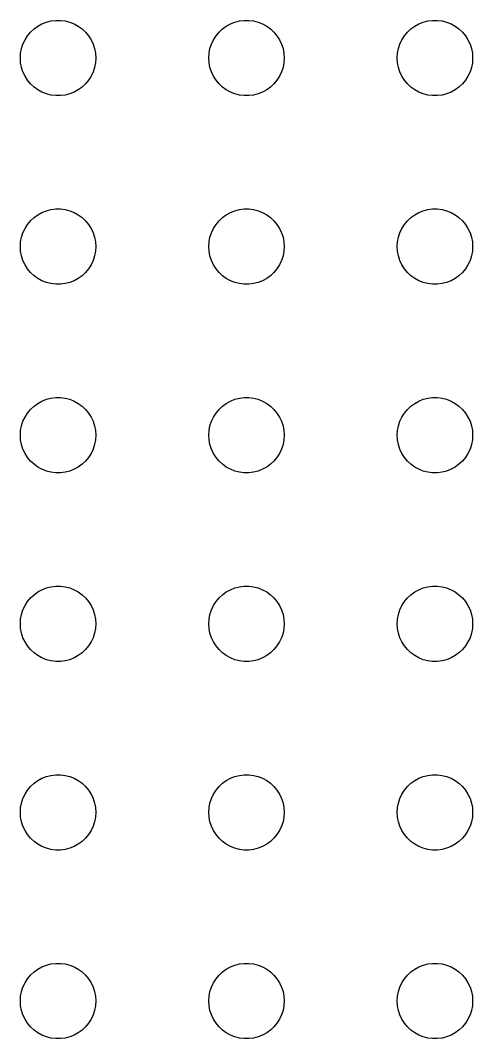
# Model space of a CAD drawing. Header units: metres. Extents: x -86 to 86, y -86 to 86.
# Drawn here: x -46.5 to -28.5, y -1.5 to 39 of the extents above; entities that cross this region are included whole.
import ezdxf

# ---------------------------------------------------------------- set-up
doc = ezdxf.new("R2010")
doc.units = ezdxf.units.M

msp = doc.modelspace()

# ---------------------------------------------------------------- linework, layer by layer
for p, q in [((-45.6387, 38.8572), (-45.4635, 38.9266)), ((-45.4635, 38.9266), (-45.2811, 38.9734)), ((-45.2811, 38.9734), (-45.0942, 38.997)), ((-45.0942, 38.997), (-44.9058, 38.997)), ((-44.9058, 38.997), (-44.7189, 38.9734)), ((-44.7189, 38.9734), (-44.5365, 38.9266)), ((-44.5365, 38.9266), (-44.3613, 38.8572)), ((-38.1387, 38.8572), (-37.9635, 38.9266)), ((-37.9635, 38.9266), (-37.7811, 38.9734)), ((-37.7811, 38.9734), (-37.5942, 38.997)), ((-37.5942, 38.997), (-37.4058, 38.997)), ((-37.4058, 38.997), (-37.2189, 38.9734)), ((-37.2189, 38.9734), (-37.0365, 38.9266)), ((-37.0365, 38.9266), (-36.8613, 38.8572)), ((-30.6387, 38.8572), (-30.4635, 38.9266)), ((-30.4635, 38.9266), (-30.2811, 38.9734)), ((-30.2811, 38.9734), (-30.0942, 38.997)), ((-30.0942, 38.997), (-29.9058, 38.997)), ((-29.9058, 38.997), (-29.7189, 38.9734)), ((-29.7189, 38.9734), (-29.5365, 38.9266)), ((-29.5365, 38.9266), (-29.3613, 38.8572)), ((-46.2135, 38.3817), (-46.0934, 38.5268)), ((-46.0934, 38.5268), (-45.9561, 38.6558)), ((-45.9561, 38.6558), (-45.8037, 38.7665)), ((-45.8037, 38.7665), (-45.6387, 38.8572)), ((-44.3613, 38.8572), (-44.1963, 38.7665)), ((-44.1963, 38.7665), (-44.0439, 38.6558)), ((-44.0439, 38.6558), (-43.9065, 38.5268)), ((-43.9065, 38.5268), (-43.7865, 38.3817)), ((-38.7135, 38.3817), (-38.5934, 38.5268)), ((-38.5934, 38.5268), (-38.4561, 38.6558)), ((-38.4561, 38.6558), (-38.3037, 38.7665)), ((-38.3037, 38.7665), (-38.1387, 38.8572)), ((-36.8613, 38.8572), (-36.6963, 38.7665)), ((-36.6963, 38.7665), (-36.5439, 38.6558)), ((-36.5439, 38.6558), (-36.4065, 38.5268)), ((-36.4065, 38.5268), (-36.2865, 38.3817)), ((-31.2135, 38.3817), (-31.0934, 38.5268)), ((-31.0934, 38.5268), (-30.9561, 38.6558)), ((-30.9561, 38.6558), (-30.8037, 38.7665)), ((-30.8037, 38.7665), (-30.6387, 38.8572)), ((-29.3613, 38.8572), (-29.1963, 38.7665)), ((-29.1963, 38.7665), (-29.0439, 38.6558)), ((-29.0439, 38.6558), (-28.9065, 38.5268)), ((-28.9065, 38.5268), (-28.7865, 38.3817)), ((-46.3947, 38.0522), (-46.3145, 38.2226)), ((-46.3145, 38.2226), (-46.2135, 38.3817)), ((-43.7865, 38.3817), (-43.6855, 38.2226)), ((-43.6855, 38.2226), (-43.6053, 38.0522)), ((-38.8947, 38.0522), (-38.8145, 38.2226)), ((-38.8145, 38.2226), (-38.7135, 38.3817)), ((-36.2865, 38.3817), (-36.1855, 38.2226)), ((-36.1855, 38.2226), (-36.1053, 38.0522)), ((-31.3947, 38.0522), (-31.3145, 38.2226)), ((-31.3145, 38.2226), (-31.2135, 38.3817)), ((-28.7865, 38.3817), (-28.6855, 38.2226)), ((-28.6855, 38.2226), (-28.6053, 38.0522)), ((-46.5, 37.5), (-46.4882, 37.688)), ((-46.4882, 37.688), (-46.4529, 37.873)), ((-46.4529, 37.873), (-46.3947, 38.0522)), ((-43.6053, 38.0522), (-43.5471, 37.873)), ((-43.5471, 37.873), (-43.5118, 37.688)), ((-43.5118, 37.688), (-43.5, 37.5)), ((-39, 37.5), (-38.9882, 37.688)), ((-38.9882, 37.688), (-38.9529, 37.873)), ((-38.9529, 37.873), (-38.8947, 38.0522)), ((-36.1053, 38.0522), (-36.0471, 37.873)), ((-36.0471, 37.873), (-36.0118, 37.688)), ((-36.0118, 37.688), (-36, 37.5)), ((-31.5, 37.5), (-31.4882, 37.688)), ((-31.4882, 37.688), (-31.4529, 37.873)), ((-31.4529, 37.873), (-31.3947, 38.0522)), ((-28.6053, 38.0522), (-28.5471, 37.873)), ((-28.5471, 37.873), (-28.5118, 37.688)), ((-28.5118, 37.688), (-28.5, 37.5)), ((-46.4882, 37.312), (-46.5, 37.5)), ((-46.4529, 37.127), (-46.4882, 37.312)), ((-43.5118, 37.312), (-43.5471, 37.127)), ((-43.5, 37.5), (-43.5118, 37.312)), ((-38.9882, 37.312), (-39, 37.5)), ((-38.9529, 37.127), (-38.9882, 37.312)), ((-36.0118, 37.312), (-36.0471, 37.127)), ((-36, 37.5), (-36.0118, 37.312)), ((-31.4882, 37.312), (-31.5, 37.5)), ((-31.4529, 37.127), (-31.4882, 37.312)), ((-28.5118, 37.312), (-28.5471, 37.127)), ((-28.5, 37.5), (-28.5118, 37.312)), ((-46.3947, 36.9478), (-46.4529, 37.127)), ((-46.3145, 36.7774), (-46.3947, 36.9478)), ((-43.6053, 36.9478), (-43.6855, 36.7774)), ((-43.5471, 37.127), (-43.6053, 36.9478)), ((-38.8947, 36.9478), (-38.9529, 37.127)), ((-38.8145, 36.7774), (-38.8947, 36.9478)), ((-36.1053, 36.9478), (-36.1855, 36.7774)), ((-36.0471, 37.127), (-36.1053, 36.9478)), ((-31.3947, 36.9478), (-31.4529, 37.127)), ((-31.3145, 36.7774), (-31.3947, 36.9478)), ((-28.6053, 36.9478), (-28.6855, 36.7774)), ((-28.5471, 37.127), (-28.6053, 36.9478)), ((-46.2135, 36.6183), (-46.3145, 36.7774)), ((-46.0934, 36.4732), (-46.2135, 36.6183)), ((-45.9561, 36.3442), (-46.0934, 36.4732)), ((-43.9065, 36.4732), (-44.0439, 36.3442)), ((-43.7865, 36.6183), (-43.9065, 36.4732)), ((-43.6855, 36.7774), (-43.7865, 36.6183)), ((-38.7135, 36.6183), (-38.8145, 36.7774)), ((-38.5934, 36.4732), (-38.7135, 36.6183)), ((-38.4561, 36.3442), (-38.5934, 36.4732)), ((-36.4065, 36.4732), (-36.5439, 36.3442)), ((-36.2865, 36.6183), (-36.4065, 36.4732)), ((-36.1855, 36.7774), (-36.2865, 36.6183)), ((-31.2135, 36.6183), (-31.3145, 36.7774)), ((-31.0934, 36.4732), (-31.2135, 36.6183)), ((-30.9561, 36.3442), (-31.0934, 36.4732)), ((-28.9065, 36.4732), (-29.0439, 36.3442)), ((-28.7865, 36.6183), (-28.9065, 36.4732)), ((-28.6855, 36.7774), (-28.7865, 36.6183)), ((-45.8037, 36.2335), (-45.9561, 36.3442)), ((-45.6387, 36.1428), (-45.8037, 36.2335)), ((-45.4635, 36.0734), (-45.6387, 36.1428)), ((-45.2811, 36.0266), (-45.4635, 36.0734)), ((-44.5365, 36.0734), (-44.7189, 36.0266)), ((-44.3613, 36.1428), (-44.5365, 36.0734)), ((-44.1963, 36.2335), (-44.3613, 36.1428)), ((-44.0439, 36.3442), (-44.1963, 36.2335)), ((-38.3037, 36.2335), (-38.4561, 36.3442)), ((-38.1387, 36.1428), (-38.3037, 36.2335)), ((-37.9635, 36.0734), (-38.1387, 36.1428)), ((-37.7811, 36.0266), (-37.9635, 36.0734)), ((-37.0365, 36.0734), (-37.2189, 36.0266)), ((-36.8613, 36.1428), (-37.0365, 36.0734)), ((-36.6963, 36.2335), (-36.8613, 36.1428)), ((-36.5439, 36.3442), (-36.6963, 36.2335)), ((-30.8037, 36.2335), (-30.9561, 36.3442)), ((-30.6387, 36.1428), (-30.8037, 36.2335)), ((-30.4635, 36.0734), (-30.6387, 36.1428)), ((-30.2811, 36.0266), (-30.4635, 36.0734)), ((-29.5365, 36.0734), (-29.7189, 36.0266)), ((-29.3613, 36.1428), (-29.5365, 36.0734)), ((-29.1963, 36.2335), (-29.3613, 36.1428)), ((-29.0439, 36.3442), (-29.1963, 36.2335)), ((-45.0942, 36.003), (-45.2811, 36.0266)), ((-44.9058, 36.003), (-45.0942, 36.003)), ((-44.7189, 36.0266), (-44.9058, 36.003)), ((-37.5942, 36.003), (-37.7811, 36.0266)), ((-37.4058, 36.003), (-37.5942, 36.003)), ((-37.2189, 36.0266), (-37.4058, 36.003)), ((-30.0942, 36.003), (-30.2811, 36.0266)), ((-29.9058, 36.003), (-30.0942, 36.003)), ((-29.7189, 36.0266), (-29.9058, 36.003)), ((-45.9561, 31.1558), (-45.8037, 31.2665)), ((-45.8037, 31.2665), (-45.6387, 31.3572)), ((-45.6387, 31.3572), (-45.4635, 31.4266)), ((-45.4635, 31.4266), (-45.2811, 31.4734)), ((-45.2811, 31.4734), (-45.0942, 31.497)), ((-45.0942, 31.497), (-44.9058, 31.497)), ((-44.9058, 31.497), (-44.7189, 31.4734)), ((-44.7189, 31.4734), (-44.5365, 31.4266)), ((-44.5365, 31.4266), (-44.3613, 31.3572)), ((-44.3613, 31.3572), (-44.1963, 31.2665)), ((-44.1963, 31.2665), (-44.0439, 31.1558)), ((-38.4561, 31.1558), (-38.3037, 31.2665)), ((-38.3037, 31.2665), (-38.1387, 31.3572)), ((-38.1387, 31.3572), (-37.9635, 31.4266)), ((-37.9635, 31.4266), (-37.7811, 31.4734)), ((-37.7811, 31.4734), (-37.5942, 31.497)), ((-37.5942, 31.497), (-37.4058, 31.497)), ((-37.4058, 31.497), (-37.2189, 31.4734)), ((-37.2189, 31.4734), (-37.0365, 31.4266)), ((-37.0365, 31.4266), (-36.8613, 31.3572)), ((-36.8613, 31.3572), (-36.6963, 31.2665)), ((-36.6963, 31.2665), (-36.5439, 31.1558)), ((-30.9561, 31.1558), (-30.8037, 31.2665)), ((-30.8037, 31.2665), (-30.6387, 31.3572)), ((-30.6387, 31.3572), (-30.4635, 31.4266)), ((-30.4635, 31.4266), (-30.2811, 31.4734)), ((-30.2811, 31.4734), (-30.0942, 31.497)), ((-30.0942, 31.497), (-29.9058, 31.497)), ((-29.9058, 31.497), (-29.7189, 31.4734)), ((-29.7189, 31.4734), (-29.5365, 31.4266)), ((-29.5365, 31.4266), (-29.3613, 31.3572)), ((-29.3613, 31.3572), (-29.1963, 31.2665)), ((-29.1963, 31.2665), (-29.0439, 31.1558)), ((-46.3145, 30.7226), (-46.2135, 30.8817)), ((-46.2135, 30.8817), (-46.0934, 31.0268)), ((-46.0934, 31.0268), (-45.9561, 31.1558)), ((-44.0439, 31.1558), (-43.9065, 31.0268)), ((-43.9065, 31.0268), (-43.7865, 30.8817)), ((-43.7865, 30.8817), (-43.6855, 30.7226)), ((-38.8145, 30.7226), (-38.7135, 30.8817)), ((-38.7135, 30.8817), (-38.5934, 31.0268)), ((-38.5934, 31.0268), (-38.4561, 31.1558)), ((-36.5439, 31.1558), (-36.4065, 31.0268)), ((-36.4065, 31.0268), (-36.2865, 30.8817)), ((-36.2865, 30.8817), (-36.1855, 30.7226)), ((-31.3145, 30.7226), (-31.2135, 30.8817)), ((-31.2135, 30.8817), (-31.0934, 31.0268)), ((-31.0934, 31.0268), (-30.9561, 31.1558)), ((-29.0439, 31.1558), (-28.9065, 31.0268)), ((-28.9065, 31.0268), (-28.7865, 30.8817)), ((-28.7865, 30.8817), (-28.6855, 30.7226)), ((-46.4882, 30.188), (-46.4529, 30.373)), ((-46.4529, 30.373), (-46.3947, 30.5522)), ((-46.3947, 30.5522), (-46.3145, 30.7226)), ((-43.6855, 30.7226), (-43.6053, 30.5522)), ((-43.6053, 30.5522), (-43.5471, 30.373)), ((-43.5471, 30.373), (-43.5118, 30.188)), ((-38.9882, 30.188), (-38.9529, 30.373)), ((-38.9529, 30.373), (-38.8947, 30.5522)), ((-38.8947, 30.5522), (-38.8145, 30.7226)), ((-36.1855, 30.7226), (-36.1053, 30.5522)), ((-36.1053, 30.5522), (-36.0471, 30.373)), ((-36.0471, 30.373), (-36.0118, 30.188)), ((-31.4882, 30.188), (-31.4529, 30.373)), ((-31.4529, 30.373), (-31.3947, 30.5522)), ((-31.3947, 30.5522), (-31.3145, 30.7226)), ((-28.6855, 30.7226), (-28.6053, 30.5522)), ((-28.6053, 30.5522), (-28.5471, 30.373)), ((-28.5471, 30.373), (-28.5118, 30.188)), ((-46.5, 30), (-46.4882, 30.188)), ((-46.4882, 29.812), (-46.5, 30)), ((-43.5118, 30.188), (-43.5, 30)), ((-43.5, 30), (-43.5118, 29.812)), ((-39, 30), (-38.9882, 30.188)), ((-38.9882, 29.812), (-39, 30)), ((-36.0118, 30.188), (-36, 30)), ((-36, 30), (-36.0118, 29.812)), ((-31.5, 30), (-31.4882, 30.188)), ((-31.4882, 29.812), (-31.5, 30)), ((-28.5118, 30.188), (-28.5, 30)), ((-28.5, 30), (-28.5118, 29.812)), ((-46.4529, 29.627), (-46.4882, 29.812)), ((-46.3947, 29.4478), (-46.4529, 29.627)), ((-43.5471, 29.627), (-43.6053, 29.4478)), ((-43.5118, 29.812), (-43.5471, 29.627)), ((-38.9529, 29.627), (-38.9882, 29.812)), ((-38.8947, 29.4478), (-38.9529, 29.627)), ((-36.0471, 29.627), (-36.1053, 29.4478)), ((-36.0118, 29.812), (-36.0471, 29.627)), ((-31.4529, 29.627), (-31.4882, 29.812)), ((-31.3947, 29.4478), (-31.4529, 29.627)), ((-28.5471, 29.627), (-28.6053, 29.4478)), ((-28.5118, 29.812), (-28.5471, 29.627)), ((-46.3145, 29.2774), (-46.3947, 29.4478)), ((-46.2135, 29.1183), (-46.3145, 29.2774)), ((-43.6855, 29.2774), (-43.7865, 29.1183)), ((-43.6053, 29.4478), (-43.6855, 29.2774)), ((-38.8145, 29.2774), (-38.8947, 29.4478)), ((-38.7135, 29.1183), (-38.8145, 29.2774)), ((-36.1855, 29.2774), (-36.2865, 29.1183)), ((-36.1053, 29.4478), (-36.1855, 29.2774)), ((-31.3145, 29.2774), (-31.3947, 29.4478)), ((-31.2135, 29.1183), (-31.3145, 29.2774)), ((-28.6855, 29.2774), (-28.7865, 29.1183)), ((-28.6053, 29.4478), (-28.6855, 29.2774)), ((-46.0934, 28.9732), (-46.2135, 29.1183)), ((-45.9561, 28.8442), (-46.0934, 28.9732)), ((-45.8037, 28.7335), (-45.9561, 28.8442)), ((-44.0439, 28.8442), (-44.1963, 28.7335)), ((-43.9065, 28.9732), (-44.0439, 28.8442)), ((-43.7865, 29.1183), (-43.9065, 28.9732)), ((-38.5934, 28.9732), (-38.7135, 29.1183)), ((-38.4561, 28.8442), (-38.5934, 28.9732)), ((-38.3037, 28.7335), (-38.4561, 28.8442)), ((-36.5439, 28.8442), (-36.6963, 28.7335)), ((-36.4065, 28.9732), (-36.5439, 28.8442)), ((-36.2865, 29.1183), (-36.4065, 28.9732)), ((-31.0934, 28.9732), (-31.2135, 29.1183)), ((-30.9561, 28.8442), (-31.0934, 28.9732)), ((-30.8037, 28.7335), (-30.9561, 28.8442)), ((-29.0439, 28.8442), (-29.1963, 28.7335)), ((-28.9065, 28.9732), (-29.0439, 28.8442)), ((-28.7865, 29.1183), (-28.9065, 28.9732)), ((-45.6387, 28.6427), (-45.8037, 28.7335)), ((-45.4635, 28.5734), (-45.6387, 28.6427)), ((-45.2811, 28.5266), (-45.4635, 28.5734)), ((-45.0942, 28.503), (-45.2811, 28.5266)), ((-44.9058, 28.503), (-45.0942, 28.503)), ((-44.7189, 28.5266), (-44.9058, 28.503)), ((-44.5365, 28.5734), (-44.7189, 28.5266)), ((-44.3613, 28.6427), (-44.5365, 28.5734)), ((-44.1963, 28.7335), (-44.3613, 28.6427)), ((-38.1387, 28.6427), (-38.3037, 28.7335)), ((-37.9635, 28.5734), (-38.1387, 28.6427)), ((-37.7811, 28.5266), (-37.9635, 28.5734)), ((-37.5942, 28.503), (-37.7811, 28.5266)), ((-37.4058, 28.503), (-37.5942, 28.503)), ((-37.2189, 28.5266), (-37.4058, 28.503)), ((-37.0365, 28.5734), (-37.2189, 28.5266)), ((-36.8613, 28.6427), (-37.0365, 28.5734)), ((-36.6963, 28.7335), (-36.8613, 28.6427)), ((-30.6387, 28.6427), (-30.8037, 28.7335)), ((-30.4635, 28.5734), (-30.6387, 28.6427)), ((-30.2811, 28.5266), (-30.4635, 28.5734)), ((-30.0942, 28.503), (-30.2811, 28.5266)), ((-29.9058, 28.503), (-30.0942, 28.503)), ((-29.7189, 28.5266), (-29.9058, 28.503)), ((-29.5365, 28.5734), (-29.7189, 28.5266)), ((-29.3613, 28.6427), (-29.5365, 28.5734)), ((-29.1963, 28.7335), (-29.3613, 28.6427)), ((-45.6387, 23.8572), (-45.4635, 23.9266)), ((-45.4635, 23.9266), (-45.2811, 23.9734)), ((-45.2811, 23.9734), (-45.0942, 23.997)), ((-45.0942, 23.997), (-44.9058, 23.997)), ((-44.9058, 23.997), (-44.7189, 23.9734)), ((-44.7189, 23.9734), (-44.5365, 23.9266)), ((-44.5365, 23.9266), (-44.3613, 23.8572)), ((-38.1387, 23.8572), (-37.9635, 23.9266)), ((-37.9635, 23.9266), (-37.7811, 23.9734)), ((-37.7811, 23.9734), (-37.5942, 23.997)), ((-37.5942, 23.997), (-37.4058, 23.997)), ((-37.4058, 23.997), (-37.2189, 23.9734)), ((-37.2189, 23.9734), (-37.0365, 23.9266)), ((-37.0365, 23.9266), (-36.8613, 23.8572)), ((-30.6387, 23.8572), (-30.4635, 23.9266)), ((-30.4635, 23.9266), (-30.2811, 23.9734)), ((-30.2811, 23.9734), (-30.0942, 23.997)), ((-30.0942, 23.997), (-29.9058, 23.997)), ((-29.9058, 23.997), (-29.7189, 23.9734)), ((-29.7189, 23.9734), (-29.5365, 23.9266)), ((-29.5365, 23.9266), (-29.3613, 23.8572)), ((-46.2135, 23.3817), (-46.0934, 23.5268)), ((-46.0934, 23.5268), (-45.9561, 23.6558)), ((-45.9561, 23.6558), (-45.8037, 23.7665)), ((-45.8037, 23.7665), (-45.6387, 23.8572)), ((-44.3613, 23.8572), (-44.1963, 23.7665)), ((-44.1963, 23.7665), (-44.0439, 23.6558)), ((-44.0439, 23.6558), (-43.9065, 23.5268)), ((-43.9065, 23.5268), (-43.7865, 23.3817)), ((-38.7135, 23.3817), (-38.5934, 23.5268)), ((-38.5934, 23.5268), (-38.4561, 23.6558)), ((-38.4561, 23.6558), (-38.3037, 23.7665)), ((-38.3037, 23.7665), (-38.1387, 23.8572)), ((-36.8613, 23.8572), (-36.6963, 23.7665)), ((-36.6963, 23.7665), (-36.5439, 23.6558)), ((-36.5439, 23.6558), (-36.4065, 23.5268)), ((-36.4065, 23.5268), (-36.2865, 23.3817)), ((-31.2135, 23.3817), (-31.0934, 23.5268)), ((-31.0934, 23.5268), (-30.9561, 23.6558)), ((-30.9561, 23.6558), (-30.8037, 23.7665)), ((-30.8037, 23.7665), (-30.6387, 23.8572)), ((-29.3613, 23.8572), (-29.1963, 23.7665)), ((-29.1963, 23.7665), (-29.0439, 23.6558)), ((-29.0439, 23.6558), (-28.9065, 23.5268)), ((-28.9065, 23.5268), (-28.7865, 23.3817)), ((-46.3947, 23.0522), (-46.3145, 23.2226)), ((-46.3145, 23.2226), (-46.2135, 23.3817)), ((-43.7865, 23.3817), (-43.6855, 23.2226)), ((-43.6855, 23.2226), (-43.6053, 23.0522)), ((-38.8947, 23.0522), (-38.8145, 23.2226)), ((-38.8145, 23.2226), (-38.7135, 23.3817)), ((-36.2865, 23.3817), (-36.1855, 23.2226)), ((-36.1855, 23.2226), (-36.1053, 23.0522)), ((-31.3947, 23.0522), (-31.3145, 23.2226)), ((-31.3145, 23.2226), (-31.2135, 23.3817)), ((-28.7865, 23.3817), (-28.6855, 23.2226)), ((-28.6855, 23.2226), (-28.6053, 23.0522)), ((-46.5, 22.5), (-46.4882, 22.688)), ((-46.4882, 22.688), (-46.4529, 22.873)), ((-46.4529, 22.873), (-46.3947, 23.0522)), ((-43.6053, 23.0522), (-43.5471, 22.873)), ((-43.5471, 22.873), (-43.5118, 22.688)), ((-43.5118, 22.688), (-43.5, 22.5)), ((-39, 22.5), (-38.9882, 22.688)), ((-38.9882, 22.688), (-38.9529, 22.873)), ((-38.9529, 22.873), (-38.8947, 23.0522)), ((-36.1053, 23.0522), (-36.0471, 22.873)), ((-36.0471, 22.873), (-36.0118, 22.688)), ((-36.0118, 22.688), (-36, 22.5)), ((-31.5, 22.5), (-31.4882, 22.688)), ((-31.4882, 22.688), (-31.4529, 22.873)), ((-31.4529, 22.873), (-31.3947, 23.0522)), ((-28.6053, 23.0522), (-28.5471, 22.873)), ((-28.5471, 22.873), (-28.5118, 22.688)), ((-28.5118, 22.688), (-28.5, 22.5)), ((-46.4882, 22.312), (-46.5, 22.5)), ((-46.4529, 22.127), (-46.4882, 22.312)), ((-43.5118, 22.312), (-43.5471, 22.127)), ((-43.5, 22.5), (-43.5118, 22.312)), ((-38.9882, 22.312), (-39, 22.5)), ((-38.9529, 22.127), (-38.9882, 22.312)), ((-36.0118, 22.312), (-36.0471, 22.127)), ((-36, 22.5), (-36.0118, 22.312)), ((-31.4882, 22.312), (-31.5, 22.5)), ((-31.4529, 22.127), (-31.4882, 22.312)), ((-28.5118, 22.312), (-28.5471, 22.127)), ((-28.5, 22.5), (-28.5118, 22.312)), ((-46.3947, 21.9478), (-46.4529, 22.127)), ((-46.3145, 21.7774), (-46.3947, 21.9478)), ((-43.6053, 21.9478), (-43.6855, 21.7774)), ((-43.5471, 22.127), (-43.6053, 21.9478)), ((-38.8947, 21.9478), (-38.9529, 22.127)), ((-38.8145, 21.7774), (-38.8947, 21.9478)), ((-36.1053, 21.9478), (-36.1855, 21.7774)), ((-36.0471, 22.127), (-36.1053, 21.9478)), ((-31.3947, 21.9478), (-31.4529, 22.127)), ((-31.3145, 21.7774), (-31.3947, 21.9478)), ((-28.6053, 21.9478), (-28.6855, 21.7774)), ((-28.5471, 22.127), (-28.6053, 21.9478)), ((-46.2135, 21.6183), (-46.3145, 21.7774)), ((-46.0934, 21.4732), (-46.2135, 21.6183)), ((-45.9561, 21.3442), (-46.0934, 21.4732)), ((-43.9065, 21.4732), (-44.0439, 21.3442)), ((-43.7865, 21.6183), (-43.9065, 21.4732)), ((-43.6855, 21.7774), (-43.7865, 21.6183)), ((-38.7135, 21.6183), (-38.8145, 21.7774)), ((-38.5934, 21.4732), (-38.7135, 21.6183)), ((-38.4561, 21.3442), (-38.5934, 21.4732)), ((-36.4065, 21.4732), (-36.5439, 21.3442)), ((-36.2865, 21.6183), (-36.4065, 21.4732)), ((-36.1855, 21.7774), (-36.2865, 21.6183)), ((-31.2135, 21.6183), (-31.3145, 21.7774)), ((-31.0934, 21.4732), (-31.2135, 21.6183)), ((-30.9561, 21.3442), (-31.0934, 21.4732)), ((-28.9065, 21.4732), (-29.0439, 21.3442)), ((-28.7865, 21.6183), (-28.9065, 21.4732)), ((-28.6855, 21.7774), (-28.7865, 21.6183)), ((-45.8037, 21.2335), (-45.9561, 21.3442)), ((-45.6387, 21.1427), (-45.8037, 21.2335)), ((-45.4635, 21.0734), (-45.6387, 21.1427)), ((-45.2811, 21.0266), (-45.4635, 21.0734)), ((-44.5365, 21.0734), (-44.7189, 21.0266)), ((-44.3613, 21.1427), (-44.5365, 21.0734)), ((-44.1963, 21.2335), (-44.3613, 21.1427)), ((-44.0439, 21.3442), (-44.1963, 21.2335)), ((-38.3037, 21.2335), (-38.4561, 21.3442)), ((-38.1387, 21.1427), (-38.3037, 21.2335)), ((-37.9635, 21.0734), (-38.1387, 21.1427)), ((-37.7811, 21.0266), (-37.9635, 21.0734)), ((-37.0365, 21.0734), (-37.2189, 21.0266)), ((-36.8613, 21.1427), (-37.0365, 21.0734)), ((-36.6963, 21.2335), (-36.8613, 21.1427)), ((-36.5439, 21.3442), (-36.6963, 21.2335)), ((-30.8037, 21.2335), (-30.9561, 21.3442)), ((-30.6387, 21.1427), (-30.8037, 21.2335)), ((-30.4635, 21.0734), (-30.6387, 21.1427)), ((-30.2811, 21.0266), (-30.4635, 21.0734)), ((-29.5365, 21.0734), (-29.7189, 21.0266)), ((-29.3613, 21.1427), (-29.5365, 21.0734)), ((-29.1963, 21.2335), (-29.3613, 21.1427)), ((-29.0439, 21.3442), (-29.1963, 21.2335)), ((-45.0942, 21.003), (-45.2811, 21.0266)), ((-44.9058, 21.003), (-45.0942, 21.003)), ((-44.7189, 21.0266), (-44.9058, 21.003)), ((-37.5942, 21.003), (-37.7811, 21.0266)), ((-37.4058, 21.003), (-37.5942, 21.003)), ((-37.2189, 21.0266), (-37.4058, 21.003)), ((-30.0942, 21.003), (-30.2811, 21.0266)), ((-29.9058, 21.003), (-30.0942, 21.003)), ((-29.7189, 21.0266), (-29.9058, 21.003)), ((-45.9561, 16.1558), (-45.8037, 16.2665)), ((-45.8037, 16.2665), (-45.6387, 16.3572)), ((-45.6387, 16.3572), (-45.4635, 16.4266)), ((-45.4635, 16.4266), (-45.2811, 16.4734)), ((-45.2811, 16.4734), (-45.0942, 16.497)), ((-45.0942, 16.497), (-44.9058, 16.497)), ((-44.9058, 16.497), (-44.7189, 16.4734)), ((-44.7189, 16.4734), (-44.5365, 16.4266)), ((-44.5365, 16.4266), (-44.3613, 16.3572)), ((-44.3613, 16.3572), (-44.1963, 16.2665)), ((-44.1963, 16.2665), (-44.0439, 16.1558)), ((-38.4561, 16.1558), (-38.3037, 16.2665)), ((-38.3037, 16.2665), (-38.1387, 16.3572)), ((-38.1387, 16.3572), (-37.9635, 16.4266)), ((-37.9635, 16.4266), (-37.7811, 16.4734)), ((-37.7811, 16.4734), (-37.5942, 16.497)), ((-37.5942, 16.497), (-37.4058, 16.497)), ((-37.4058, 16.497), (-37.2189, 16.4734)), ((-37.2189, 16.4734), (-37.0365, 16.4266)), ((-37.0365, 16.4266), (-36.8613, 16.3572)), ((-36.8613, 16.3572), (-36.6963, 16.2665)), ((-36.6963, 16.2665), (-36.5439, 16.1558)), ((-30.9561, 16.1558), (-30.8037, 16.2665)), ((-30.8037, 16.2665), (-30.6387, 16.3572)), ((-30.6387, 16.3572), (-30.4635, 16.4266)), ((-30.4635, 16.4266), (-30.2811, 16.4734)), ((-30.2811, 16.4734), (-30.0942, 16.497)), ((-30.0942, 16.497), (-29.9058, 16.497)), ((-29.9058, 16.497), (-29.7189, 16.4734)), ((-29.7189, 16.4734), (-29.5365, 16.4266)), ((-29.5365, 16.4266), (-29.3613, 16.3572)), ((-29.3613, 16.3572), (-29.1963, 16.2665)), ((-29.1963, 16.2665), (-29.0439, 16.1558)), ((-46.3145, 15.7226), (-46.2135, 15.8817)), ((-46.2135, 15.8817), (-46.0934, 16.0268)), ((-46.0934, 16.0268), (-45.9561, 16.1558)), ((-44.0439, 16.1558), (-43.9065, 16.0268)), ((-43.9065, 16.0268), (-43.7865, 15.8817)), ((-43.7865, 15.8817), (-43.6855, 15.7226)), ((-38.8145, 15.7226), (-38.7135, 15.8817)), ((-38.7135, 15.8817), (-38.5934, 16.0268)), ((-38.5934, 16.0268), (-38.4561, 16.1558)), ((-36.5439, 16.1558), (-36.4065, 16.0268)), ((-36.4065, 16.0268), (-36.2865, 15.8817)), ((-36.2865, 15.8817), (-36.1855, 15.7226)), ((-31.3145, 15.7226), (-31.2135, 15.8817)), ((-31.2135, 15.8817), (-31.0934, 16.0268)), ((-31.0934, 16.0268), (-30.9561, 16.1558)), ((-29.0439, 16.1558), (-28.9065, 16.0268)), ((-28.9065, 16.0268), (-28.7865, 15.8817)), ((-28.7865, 15.8817), (-28.6855, 15.7226)), ((-46.4529, 15.373), (-46.3947, 15.5522)), ((-46.3947, 15.5522), (-46.3145, 15.7226)), ((-43.6855, 15.7226), (-43.6053, 15.5522)), ((-43.6053, 15.5522), (-43.5471, 15.373)), ((-38.9529, 15.373), (-38.8947, 15.5522)), ((-38.8947, 15.5522), (-38.8145, 15.7226)), ((-36.1855, 15.7226), (-36.1053, 15.5522)), ((-36.1053, 15.5522), (-36.0471, 15.373)), ((-31.4529, 15.373), (-31.3947, 15.5522)), ((-31.3947, 15.5522), (-31.3145, 15.7226)), ((-28.6855, 15.7226), (-28.6053, 15.5522)), ((-28.6053, 15.5522), (-28.5471, 15.373)), ((-46.5, 15), (-46.4882, 15.188)), ((-46.4882, 14.812), (-46.5, 15)), ((-46.4882, 15.188), (-46.4529, 15.373)), ((-43.5471, 15.373), (-43.5118, 15.188)), ((-43.5118, 15.188), (-43.5, 15)), ((-43.5, 15), (-43.5118, 14.812)), ((-39, 15), (-38.9882, 15.188)), ((-38.9882, 14.812), (-39, 15)), ((-38.9882, 15.188), (-38.9529, 15.373)), ((-36.0471, 15.373), (-36.0118, 15.188)), ((-36.0118, 15.188), (-36, 15)), ((-36, 15), (-36.0118, 14.812)), ((-31.5, 15), (-31.4882, 15.188)), ((-31.4882, 14.812), (-31.5, 15)), ((-31.4882, 15.188), (-31.4529, 15.373)), ((-28.5471, 15.373), (-28.5118, 15.188)), ((-28.5118, 15.188), (-28.5, 15)), ((-28.5, 15), (-28.5118, 14.812)), ((-46.4529, 14.627), (-46.4882, 14.812)), ((-46.3947, 14.4478), (-46.4529, 14.627)), ((-43.5471, 14.627), (-43.6053, 14.4478)), ((-43.5118, 14.812), (-43.5471, 14.627)), ((-38.9529, 14.627), (-38.9882, 14.812)), ((-38.8947, 14.4478), (-38.9529, 14.627)), ((-36.0471, 14.627), (-36.1053, 14.4478)), ((-36.0118, 14.812), (-36.0471, 14.627)), ((-31.4529, 14.627), (-31.4882, 14.812)), ((-31.3947, 14.4478), (-31.4529, 14.627)), ((-28.5471, 14.627), (-28.6053, 14.4478)), ((-28.5118, 14.812), (-28.5471, 14.627)), ((-46.3145, 14.2774), (-46.3947, 14.4478)), ((-46.2135, 14.1183), (-46.3145, 14.2774)), ((-43.6855, 14.2774), (-43.7865, 14.1183)), ((-43.6053, 14.4478), (-43.6855, 14.2774)), ((-38.8145, 14.2774), (-38.8947, 14.4478)), ((-38.7135, 14.1183), (-38.8145, 14.2774)), ((-36.1855, 14.2774), (-36.2865, 14.1183)), ((-36.1053, 14.4478), (-36.1855, 14.2774)), ((-31.3145, 14.2774), (-31.3947, 14.4478)), ((-31.2135, 14.1183), (-31.3145, 14.2774)), ((-28.6855, 14.2774), (-28.7865, 14.1183)), ((-28.6053, 14.4478), (-28.6855, 14.2774)), ((-46.0934, 13.9732), (-46.2135, 14.1183)), ((-45.9561, 13.8442), (-46.0934, 13.9732)), ((-45.8037, 13.7335), (-45.9561, 13.8442)), ((-44.0439, 13.8442), (-44.1963, 13.7335)), ((-43.9065, 13.9732), (-44.0439, 13.8442)), ((-43.7865, 14.1183), (-43.9065, 13.9732)), ((-38.5934, 13.9732), (-38.7135, 14.1183)), ((-38.4561, 13.8442), (-38.5934, 13.9732)), ((-38.3037, 13.7335), (-38.4561, 13.8442)), ((-36.5439, 13.8442), (-36.6963, 13.7335)), ((-36.4065, 13.9732), (-36.5439, 13.8442)), ((-36.2865, 14.1183), (-36.4065, 13.9732)), ((-31.0934, 13.9732), (-31.2135, 14.1183)), ((-30.9561, 13.8442), (-31.0934, 13.9732)), ((-30.8037, 13.7335), (-30.9561, 13.8442)), ((-29.0439, 13.8442), (-29.1963, 13.7335)), ((-28.9065, 13.9732), (-29.0439, 13.8442)), ((-28.7865, 14.1183), (-28.9065, 13.9732)), ((-45.6387, 13.6427), (-45.8037, 13.7335)), ((-45.4635, 13.5734), (-45.6387, 13.6427)), ((-45.2811, 13.5266), (-45.4635, 13.5734)), ((-45.0942, 13.5029), (-45.2811, 13.5266)), ((-44.9058, 13.5029), (-45.0942, 13.5029)), ((-44.7189, 13.5266), (-44.9058, 13.5029)), ((-44.5365, 13.5734), (-44.7189, 13.5266)), ((-44.3613, 13.6427), (-44.5365, 13.5734)), ((-44.1963, 13.7335), (-44.3613, 13.6427)), ((-38.1387, 13.6427), (-38.3037, 13.7335)), ((-37.9635, 13.5734), (-38.1387, 13.6427)), ((-37.7811, 13.5266), (-37.9635, 13.5734)), ((-37.5942, 13.5029), (-37.7811, 13.5266)), ((-37.4058, 13.5029), (-37.5942, 13.5029)), ((-37.2189, 13.5266), (-37.4058, 13.5029)), ((-37.0365, 13.5734), (-37.2189, 13.5266)), ((-36.8613, 13.6427), (-37.0365, 13.5734)), ((-36.6963, 13.7335), (-36.8613, 13.6427)), ((-30.6387, 13.6427), (-30.8037, 13.7335)), ((-30.4635, 13.5734), (-30.6387, 13.6427)), ((-30.2811, 13.5266), (-30.4635, 13.5734)), ((-30.0942, 13.5029), (-30.2811, 13.5266)), ((-29.9058, 13.5029), (-30.0942, 13.5029)), ((-29.7189, 13.5266), (-29.9058, 13.5029)), ((-29.5365, 13.5734), (-29.7189, 13.5266)), ((-29.3613, 13.6427), (-29.5365, 13.5734)), ((-29.1963, 13.7335), (-29.3613, 13.6427)), ((-45.6387, 8.85724), (-45.4635, 8.92657)), ((-45.4635, 8.92657), (-45.2811, 8.97342)), ((-45.2811, 8.97342), (-45.0942, 8.99704)), ((-45.0942, 8.99704), (-44.9058, 8.99704)), ((-44.9058, 8.99704), (-44.7189, 8.97342)), ((-44.7189, 8.97342), (-44.5365, 8.92657)), ((-44.5365, 8.92657), (-44.3613, 8.85724)), ((-38.1387, 8.85724), (-37.9635, 8.92657)), ((-37.9635, 8.92657), (-37.7811, 8.97342)), ((-37.7811, 8.97342), (-37.5942, 8.99704)), ((-37.5942, 8.99704), (-37.4058, 8.99704)), ((-37.4058, 8.99704), (-37.2189, 8.97342)), ((-37.2189, 8.97342), (-37.0365, 8.92657)), ((-37.0365, 8.92657), (-36.8613, 8.85724)), ((-30.6387, 8.85724), (-30.4635, 8.92657)), ((-30.4635, 8.92657), (-30.2811, 8.97342)), ((-30.2811, 8.97342), (-30.0942, 8.99704)), ((-30.0942, 8.99704), (-29.9058, 8.99704)), ((-29.9058, 8.99704), (-29.7189, 8.97342)), ((-29.7189, 8.97342), (-29.5365, 8.92657)), ((-29.5365, 8.92657), (-29.3613, 8.85724)), ((-46.2135, 8.38167), (-46.0934, 8.52681)), ((-46.0934, 8.52681), (-45.9561, 8.65576)), ((-45.9561, 8.65576), (-45.8037, 8.76648)), ((-45.8037, 8.76648), (-45.6387, 8.85724)), ((-44.3613, 8.85724), (-44.1963, 8.76648)), ((-44.1963, 8.76648), (-44.0439, 8.65576)), ((-44.0439, 8.65576), (-43.9065, 8.52681)), ((-43.9065, 8.52681), (-43.7865, 8.38167)), ((-38.7135, 8.38167), (-38.5934, 8.52681)), ((-38.5934, 8.52681), (-38.4561, 8.65576)), ((-38.4561, 8.65576), (-38.3037, 8.76648)), ((-38.3037, 8.76648), (-38.1387, 8.85724)), ((-36.8613, 8.85724), (-36.6963, 8.76648)), ((-36.6963, 8.76648), (-36.5439, 8.65576)), ((-36.5439, 8.65576), (-36.4065, 8.52681)), ((-36.4065, 8.52681), (-36.2865, 8.38167)), ((-31.2135, 8.38167), (-31.0934, 8.52681)), ((-31.0934, 8.52681), (-30.9561, 8.65576)), ((-30.9561, 8.65576), (-30.8037, 8.76648)), ((-30.8037, 8.76648), (-30.6387, 8.85724)), ((-29.3613, 8.85724), (-29.1963, 8.76648)), ((-29.1963, 8.76648), (-29.0439, 8.65576)), ((-29.0439, 8.65576), (-28.9065, 8.52681)), ((-28.9065, 8.52681), (-28.7865, 8.38167)), ((-46.3947, 8.05219), (-46.3145, 8.22263)), ((-46.3145, 8.22263), (-46.2135, 8.38167)), ((-43.7865, 8.38167), (-43.6855, 8.22263)), ((-43.6855, 8.22263), (-43.6053, 8.05219)), ((-38.8947, 8.05219), (-38.8145, 8.22263)), ((-38.8145, 8.22263), (-38.7135, 8.38167)), ((-36.2865, 8.38167), (-36.1855, 8.22263)), ((-36.1855, 8.22263), (-36.1053, 8.05219)), ((-31.3947, 8.05219), (-31.3145, 8.22263)), ((-31.3145, 8.22263), (-31.2135, 8.38167)), ((-28.7865, 8.38167), (-28.6855, 8.22263)), ((-28.6855, 8.22263), (-28.6053, 8.05219)), ((-46.4882, 7.68799), (-46.4529, 7.87303)), ((-46.4529, 7.87303), (-46.3947, 8.05219)), ((-43.6053, 8.05219), (-43.5471, 7.87303)), ((-43.5471, 7.87303), (-43.5118, 7.68799)), ((-38.9882, 7.68799), (-38.9529, 7.87303)), ((-38.9529, 7.87303), (-38.8947, 8.05219)), ((-36.1053, 8.05219), (-36.0471, 7.87303)), ((-36.0471, 7.87303), (-36.0118, 7.68799)), ((-31.4882, 7.68799), (-31.4529, 7.87303)), ((-31.4529, 7.87303), (-31.3947, 8.05219)), ((-28.6053, 8.05219), (-28.5471, 7.87303)), ((-28.5471, 7.87303), (-28.5118, 7.68799)), ((-46.5, 7.5), (-46.4882, 7.68799)), ((-46.4882, 7.312), (-46.5, 7.5)), ((-46.4529, 7.12695), (-46.4882, 7.312)), ((-43.5118, 7.312), (-43.5471, 7.12695)), ((-43.5118, 7.68799), (-43.5, 7.5)), ((-43.5, 7.5), (-43.5118, 7.312)), ((-39, 7.5), (-38.9882, 7.68799)), ((-38.9882, 7.312), (-39, 7.5)), ((-38.9529, 7.12695), (-38.9882, 7.312)), ((-36.0118, 7.312), (-36.0471, 7.12695)), ((-36.0118, 7.68799), (-36, 7.5)), ((-36, 7.5), (-36.0118, 7.312)), ((-31.5, 7.5), (-31.4882, 7.68799)), ((-31.4882, 7.312), (-31.5, 7.5)), ((-31.4529, 7.12695), (-31.4882, 7.312)), ((-28.5118, 7.312), (-28.5471, 7.12695)), ((-28.5118, 7.68799), (-28.5, 7.5)), ((-28.5, 7.5), (-28.5118, 7.312)), ((-46.3947, 6.9478), (-46.4529, 7.12695)), ((-46.3145, 6.77736), (-46.3947, 6.9478)), ((-43.6053, 6.9478), (-43.6855, 6.77736)), ((-43.5471, 7.12695), (-43.6053, 6.9478)), ((-38.8947, 6.9478), (-38.9529, 7.12695)), ((-38.8145, 6.77736), (-38.8947, 6.9478)), ((-36.1053, 6.9478), (-36.1855, 6.77736)), ((-36.0471, 7.12695), (-36.1053, 6.9478)), ((-31.3947, 6.9478), (-31.4529, 7.12695)), ((-31.3145, 6.77736), (-31.3947, 6.9478)), ((-28.6053, 6.9478), (-28.6855, 6.77736)), ((-28.5471, 7.12695), (-28.6053, 6.9478)), ((-46.2135, 6.61832), (-46.3145, 6.77736)), ((-46.0934, 6.47318), (-46.2135, 6.61832)), ((-43.7865, 6.61832), (-43.9065, 6.47318)), ((-43.6855, 6.77736), (-43.7865, 6.61832)), ((-38.7135, 6.61832), (-38.8145, 6.77736)), ((-38.5934, 6.47318), (-38.7135, 6.61832)), ((-36.2865, 6.61832), (-36.4065, 6.47318)), ((-36.1855, 6.77736), (-36.2865, 6.61832)), ((-31.2135, 6.61832), (-31.3145, 6.77736)), ((-31.0934, 6.47318), (-31.2135, 6.61832)), ((-28.7865, 6.61832), (-28.9065, 6.47318)), ((-28.6855, 6.77736), (-28.7865, 6.61832)), ((-45.9561, 6.34422), (-46.0934, 6.47318)), ((-45.8037, 6.23351), (-45.9561, 6.34422)), ((-45.6387, 6.14275), (-45.8037, 6.23351)), ((-45.4635, 6.07341), (-45.6387, 6.14275)), ((-44.3613, 6.14275), (-44.5365, 6.07341)), ((-44.1963, 6.23351), (-44.3613, 6.14275)), ((-44.0439, 6.34422), (-44.1963, 6.23351)), ((-43.9065, 6.47318), (-44.0439, 6.34422)), ((-38.4561, 6.34422), (-38.5934, 6.47318)), ((-38.3037, 6.23351), (-38.4561, 6.34422)), ((-38.1387, 6.14275), (-38.3037, 6.23351)), ((-37.9635, 6.07341), (-38.1387, 6.14275)), ((-36.8613, 6.14275), (-37.0365, 6.07341)), ((-36.6963, 6.23351), (-36.8613, 6.14275)), ((-36.5439, 6.34422), (-36.6963, 6.23351)), ((-36.4065, 6.47318), (-36.5439, 6.34422)), ((-30.9561, 6.34422), (-31.0934, 6.47318)), ((-30.8037, 6.23351), (-30.9561, 6.34422)), ((-30.6387, 6.14275), (-30.8037, 6.23351)), ((-30.4635, 6.07341), (-30.6387, 6.14275)), ((-29.3613, 6.14275), (-29.5365, 6.07341)), ((-29.1963, 6.23351), (-29.3613, 6.14275)), ((-29.0439, 6.34422), (-29.1963, 6.23351)), ((-28.9065, 6.47318), (-29.0439, 6.34422)), ((-45.2811, 6.02657), (-45.4635, 6.07341)), ((-45.0942, 6.00294), (-45.2811, 6.02657)), ((-44.9058, 6.00294), (-45.0942, 6.00294)), ((-44.7189, 6.02657), (-44.9058, 6.00294)), ((-44.5365, 6.07341), (-44.7189, 6.02657)), ((-37.7811, 6.02657), (-37.9635, 6.07341)), ((-37.5942, 6.00294), (-37.7811, 6.02657)), ((-37.4058, 6.00294), (-37.5942, 6.00294)), ((-37.2189, 6.02657), (-37.4058, 6.00294)), ((-37.0365, 6.07341), (-37.2189, 6.02657)), ((-30.2811, 6.02657), (-30.4635, 6.07341)), ((-30.0942, 6.00294), (-30.2811, 6.02657)), ((-29.9058, 6.00294), (-30.0942, 6.00294)), ((-29.7189, 6.02657), (-29.9058, 6.00294)), ((-29.5365, 6.07341), (-29.7189, 6.02657)), ((-45.9561, 1.15576), (-45.8037, 1.26648)), ((-45.8037, 1.26648), (-45.6387, 1.35724)), ((-45.6387, 1.35724), (-45.4635, 1.42657)), ((-45.4635, 1.42657), (-45.2811, 1.47342)), ((-45.2811, 1.47342), (-45.0942, 1.49704)), ((-45.0942, 1.49704), (-44.9058, 1.49704)), ((-44.9058, 1.49704), (-44.7189, 1.47342)), ((-44.7189, 1.47342), (-44.5365, 1.42657)), ((-44.5365, 1.42657), (-44.3613, 1.35724)), ((-44.3613, 1.35724), (-44.1963, 1.26648)), ((-44.1963, 1.26648), (-44.0439, 1.15576)), ((-38.4561, 1.15576), (-38.3037, 1.26648)), ((-38.3037, 1.26648), (-38.1387, 1.35724)), ((-38.1387, 1.35724), (-37.9635, 1.42657)), ((-37.9635, 1.42657), (-37.7811, 1.47342)), ((-37.7811, 1.47342), (-37.5942, 1.49704)), ((-37.5942, 1.49704), (-37.4058, 1.49704)), ((-37.4058, 1.49704), (-37.2189, 1.47342)), ((-37.2189, 1.47342), (-37.0365, 1.42657)), ((-37.0365, 1.42657), (-36.8613, 1.35724)), ((-36.8613, 1.35724), (-36.6963, 1.26648)), ((-36.6963, 1.26648), (-36.5439, 1.15576)), ((-30.9561, 1.15576), (-30.8037, 1.26648)), ((-30.8037, 1.26648), (-30.6387, 1.35724)), ((-30.6387, 1.35724), (-30.4635, 1.42657)), ((-30.4635, 1.42657), (-30.2811, 1.47342)), ((-30.2811, 1.47342), (-30.0942, 1.49704)), ((-30.0942, 1.49704), (-29.9058, 1.49704)), ((-29.9058, 1.49704), (-29.7189, 1.47342)), ((-29.7189, 1.47342), (-29.5365, 1.42657)), ((-29.5365, 1.42657), (-29.3613, 1.35724)), ((-29.3613, 1.35724), (-29.1963, 1.26648)), ((-29.1963, 1.26648), (-29.0439, 1.15576)), ((-46.3145, 0.72263), (-46.2135, 0.88167)), ((-46.2135, 0.88167), (-46.0934, 1.02681)), ((-46.0934, 1.02681), (-45.9561, 1.15576)), ((-44.0439, 1.15576), (-43.9065, 1.02681)), ((-43.9065, 1.02681), (-43.7865, 0.88167)), ((-43.7865, 0.88167), (-43.6855, 0.72263)), ((-38.8145, 0.72263), (-38.7135, 0.88167)), ((-38.7135, 0.88167), (-38.5934, 1.02681)), ((-38.5934, 1.02681), (-38.4561, 1.15576)), ((-36.5439, 1.15576), (-36.4065, 1.02681)), ((-36.4065, 1.02681), (-36.2865, 0.88167)), ((-36.2865, 0.88167), (-36.1855, 0.72263)), ((-31.3145, 0.72263), (-31.2135, 0.88167)), ((-31.2135, 0.88167), (-31.0934, 1.02681)), ((-31.0934, 1.02681), (-30.9561, 1.15576)), ((-29.0439, 1.15576), (-28.9065, 1.02681)), ((-28.9065, 1.02681), (-28.7865, 0.88167)), ((-28.7865, 0.88167), (-28.6855, 0.72263)), ((-46.4529, 0.37303), (-46.3947, 0.55219)), ((-46.3947, 0.55219), (-46.3145, 0.72263)), ((-43.6855, 0.72263), (-43.6053, 0.55219)), ((-43.6053, 0.55219), (-43.5471, 0.37303)), ((-38.9529, 0.37303), (-38.8947, 0.55219)), ((-38.8947, 0.55219), (-38.8145, 0.72263)), ((-36.1855, 0.72263), (-36.1053, 0.55219)), ((-36.1053, 0.55219), (-36.0471, 0.37303)), ((-31.4529, 0.37303), (-31.3947, 0.55219)), ((-31.3947, 0.55219), (-31.3145, 0.72263)), ((-28.6855, 0.72263), (-28.6053, 0.55219)), ((-28.6053, 0.55219), (-28.5471, 0.37303)), ((-46.5, 0), (-46.4882, 0.18799)), ((-46.4882, -0.18799), (-46.5, 0)), ((-46.4882, 0.18799), (-46.4529, 0.37303)), ((-43.5471, 0.37303), (-43.5118, 0.18799)), ((-43.5118, 0.18799), (-43.5, 0)), ((-43.5, 0), (-43.5118, -0.18799)), ((-39, 0), (-38.9882, 0.18799)), ((-38.9882, -0.18799), (-39, 0)), ((-38.9882, 0.18799), (-38.9529, 0.37303)), ((-36.0471, 0.37303), (-36.0118, 0.18799)), ((-36.0118, 0.18799), (-36, 0)), ((-36, 0), (-36.0118, -0.18799)), ((-31.5, 0), (-31.4882, 0.18799)), ((-31.4882, -0.18799), (-31.5, 0)), ((-31.4882, 0.18799), (-31.4529, 0.37303)), ((-28.5471, 0.37303), (-28.5118, 0.18799)), ((-28.5118, 0.18799), (-28.5, 0)), ((-28.5, 0), (-28.5118, -0.18799)), ((-46.4529, -0.37303), (-46.4882, -0.18799)), ((-46.3947, -0.55219), (-46.4529, -0.37303)), ((-43.5471, -0.37303), (-43.6053, -0.55219)), ((-43.5118, -0.18799), (-43.5471, -0.37303)), ((-38.9529, -0.37303), (-38.9882, -0.18799)), ((-38.8947, -0.55219), (-38.9529, -0.37303)), ((-36.0471, -0.37303), (-36.1053, -0.55219)), ((-36.0118, -0.18799), (-36.0471, -0.37303)), ((-31.4529, -0.37303), (-31.4882, -0.18799)), ((-31.3947, -0.55219), (-31.4529, -0.37303)), ((-28.5471, -0.37303), (-28.6053, -0.55219)), ((-28.5118, -0.18799), (-28.5471, -0.37303)), ((-46.3145, -0.72263), (-46.3947, -0.55219)), ((-46.2135, -0.88167), (-46.3145, -0.72263)), ((-43.6855, -0.72263), (-43.7865, -0.88167)), ((-43.6053, -0.55219), (-43.6855, -0.72263)), ((-38.8145, -0.72263), (-38.8947, -0.55219)), ((-38.7135, -0.88167), (-38.8145, -0.72263)), ((-36.1855, -0.72263), (-36.2865, -0.88167)), ((-36.1053, -0.55219), (-36.1855, -0.72263)), ((-31.3145, -0.72263), (-31.3947, -0.55219)), ((-31.2135, -0.88167), (-31.3145, -0.72263)), ((-28.6855, -0.72263), (-28.7865, -0.88167)), ((-28.6053, -0.55219), (-28.6855, -0.72263)), ((-46.0934, -1.02681), (-46.2135, -0.88167)), ((-45.9561, -1.15576), (-46.0934, -1.02681)), ((-45.8037, -1.26648), (-45.9561, -1.15576)), ((-44.0439, -1.15576), (-44.1963, -1.26648)), ((-43.9065, -1.02681), (-44.0439, -1.15576)), ((-43.7865, -0.88167), (-43.9065, -1.02681)), ((-38.5934, -1.02681), (-38.7135, -0.88167)), ((-38.4561, -1.15576), (-38.5934, -1.02681)), ((-38.3037, -1.26648), (-38.4561, -1.15576)), ((-36.5439, -1.15576), (-36.6963, -1.26648)), ((-36.4065, -1.02681), (-36.5439, -1.15576)), ((-36.2865, -0.88167), (-36.4065, -1.02681)), ((-31.0934, -1.02681), (-31.2135, -0.88167)), ((-30.9561, -1.15576), (-31.0934, -1.02681)), ((-30.8037, -1.26648), (-30.9561, -1.15576)), ((-29.0439, -1.15576), (-29.1963, -1.26648)), ((-28.9065, -1.02681), (-29.0439, -1.15576)), ((-28.7865, -0.88167), (-28.9065, -1.02681)), ((-45.6387, -1.35724), (-45.8037, -1.26648)), ((-45.4635, -1.42657), (-45.6387, -1.35724)), ((-45.2811, -1.47342), (-45.4635, -1.42657)), ((-45.0942, -1.49704), (-45.2811, -1.47342)), ((-44.9058, -1.49704), (-45.0942, -1.49704)), ((-44.7189, -1.47342), (-44.9058, -1.49704)), ((-44.5365, -1.42657), (-44.7189, -1.47342)), ((-44.3613, -1.35724), (-44.5365, -1.42657)), ((-44.1963, -1.26648), (-44.3613, -1.35724)), ((-38.1387, -1.35724), (-38.3037, -1.26648)), ((-37.9635, -1.42657), (-38.1387, -1.35724)), ((-37.7811, -1.47342), (-37.9635, -1.42657)), ((-37.5942, -1.49704), (-37.7811, -1.47342)), ((-37.4058, -1.49704), (-37.5942, -1.49704)), ((-37.2189, -1.47342), (-37.4058, -1.49704)), ((-37.0365, -1.42657), (-37.2189, -1.47342)), ((-36.8613, -1.35724), (-37.0365, -1.42657)), ((-36.6963, -1.26648), (-36.8613, -1.35724)), ((-30.6387, -1.35724), (-30.8037, -1.26648)), ((-30.4635, -1.42657), (-30.6387, -1.35724)), ((-30.2811, -1.47342), (-30.4635, -1.42657)), ((-30.0942, -1.49704), (-30.2811, -1.47342)), ((-29.9058, -1.49704), (-30.0942, -1.49704)), ((-29.7189, -1.47342), (-29.9058, -1.49704)), ((-29.5365, -1.42657), (-29.7189, -1.47342)), ((-29.3613, -1.35724), (-29.5365, -1.42657)), ((-29.1963, -1.26648), (-29.3613, -1.35724))]:
    msp.add_line(p, q)

doc.saveas('drawing.dxf')
